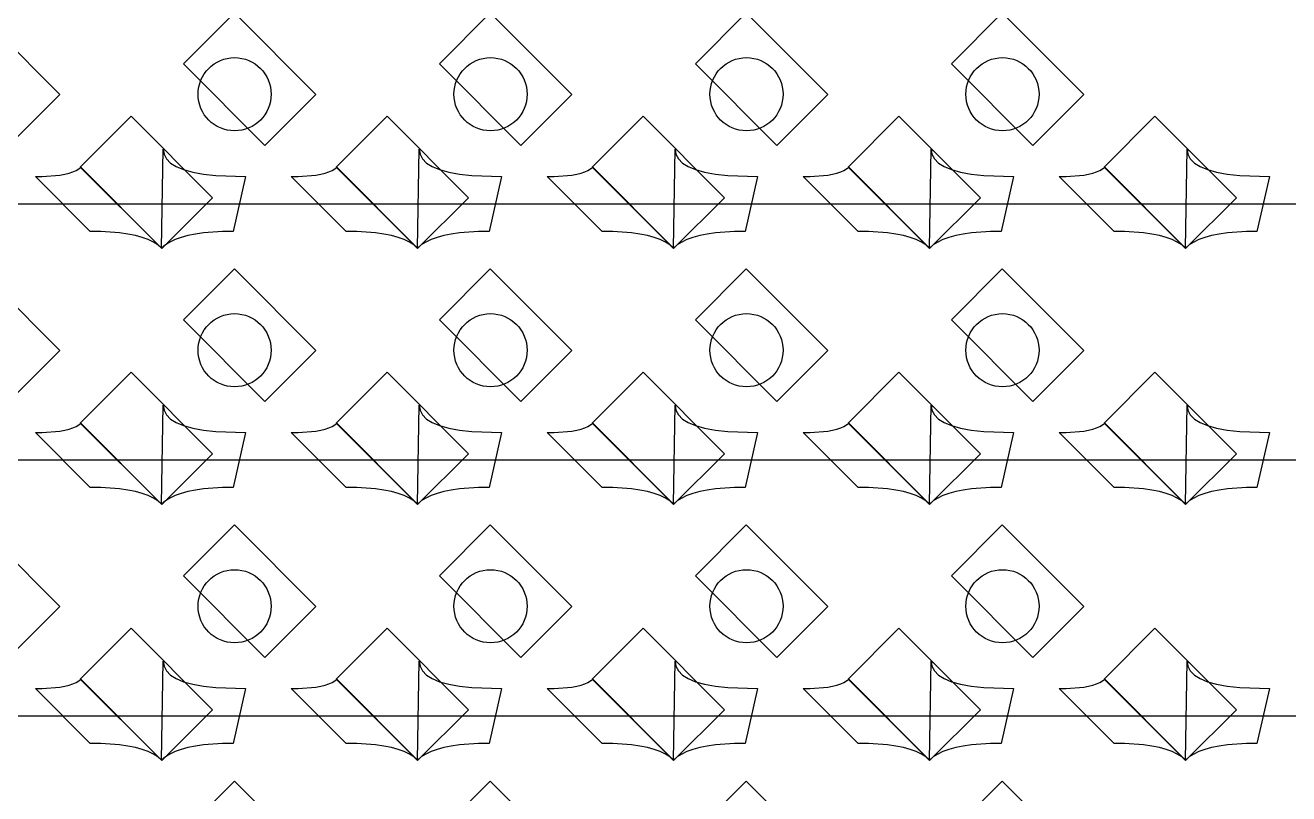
# Model space of a CAD drawing. Header units: inches. Extents: x 0.07 to 4.39, y 0.05 to 2.95.
# Drawn here: x 3.2928 to 3.6383, y 1.5287 to 1.7389 of the extents above; entities that cross this region are included whole.
import ezdxf

# ---------------------------------------------------------------- set-up
doc = ezdxf.new("R2010")
doc.units = ezdxf.units.IN
doc.header["$MEASUREMENT"] = 0
doc.layers.add('Top Layer', color=1, linetype='Continuous')

# ---------------------------------------------------------------- blocks, each defined once
blk = doc.blocks.new('0805_P_______________448')
at = {"layer": 'Top Layer'}
for p, q in [((-0.03937, 0.01575), (-0.01969, 0.01575)), ((-0.03937, -0.01575), (-0.03937, 0.01575)), ((-0.01969, 0.01575), (-0.01969, -0.01575)), ((0.01969, 0.01575), (0.03937, 0.01575)), ((0.01969, -0.01575), (0.01969, 0.01575)), ((0.03937, 0.01575), (0.03937, -0.01575)), ((-0.01969, -0.01575), (-0.03937, -0.01575)), ((0.03937, -0.01575), (0.01969, -0.01575))]:
    blk.add_line(p, q, dxfattribs=at)
blk = doc.blocks.new('0805_P_______________449')
at = {"layer": 'Top Layer'}
for p, q in [((-0.03937, 0.01575), (-0.01969, 0.01575)), ((-0.03937, -0.01575), (-0.03937, 0.01575)), ((-0.01969, 0.01575), (-0.01969, -0.01575)), ((0.01969, 0.01575), (0.03937, 0.01575)), ((0.01969, -0.01575), (0.01969, 0.01575)), ((0.03937, 0.01575), (0.03937, -0.01575)), ((-0.01969, -0.01575), (-0.03937, -0.01575)), ((0.03937, -0.01575), (0.01969, -0.01575))]:
    blk.add_line(p, q, dxfattribs=at)
blk = doc.blocks.new('0805_P_______________450')
at = {"layer": 'Top Layer'}
for p, q in [((-0.03937, 0.01575), (-0.01969, 0.01575)), ((-0.03937, -0.01575), (-0.03937, 0.01575)), ((-0.01969, 0.01575), (-0.01969, -0.01575)), ((0.01969, 0.01575), (0.03937, 0.01575)), ((0.01969, -0.01575), (0.01969, 0.01575)), ((0.03937, 0.01575), (0.03937, -0.01575)), ((-0.01969, -0.01575), (-0.03937, -0.01575)), ((0.03937, -0.01575), (0.01969, -0.01575))]:
    blk.add_line(p, q, dxfattribs=at)
blk = doc.blocks.new('0805_P_______________451')
at = {"layer": 'Top Layer'}
for p, q in [((-0.03937, 0.01575), (-0.01969, 0.01575)), ((-0.03937, -0.01575), (-0.03937, 0.01575)), ((-0.01969, 0.01575), (-0.01969, -0.01575)), ((0.01969, 0.01575), (0.03937, 0.01575)), ((0.01969, -0.01575), (0.01969, 0.01575)), ((0.03937, 0.01575), (0.03937, -0.01575)), ((-0.01969, -0.01575), (-0.03937, -0.01575)), ((0.03937, -0.01575), (0.01969, -0.01575))]:
    blk.add_line(p, q, dxfattribs=at)
blk = doc.blocks.new('0805_P_______________452')
at = {"layer": 'Top Layer'}
for p, q in [((-0.03937, 0.01575), (-0.01969, 0.01575)), ((-0.03937, -0.01575), (-0.03937, 0.01575)), ((-0.01969, 0.01575), (-0.01969, -0.01575)), ((0.01969, 0.01575), (0.03937, 0.01575)), ((0.01969, -0.01575), (0.01969, 0.01575)), ((0.03937, 0.01575), (0.03937, -0.01575)), ((-0.01969, -0.01575), (-0.03937, -0.01575)), ((0.03937, -0.01575), (0.01969, -0.01575))]:
    blk.add_line(p, q, dxfattribs=at)
blk = doc.blocks.new('0805_P_______________488')
at = {"layer": 'Top Layer'}
for p, q in [((-0.03937, 0.01575), (-0.01969, 0.01575)), ((-0.03937, -0.01575), (-0.03937, 0.01575)), ((-0.01969, 0.01575), (-0.01969, -0.01575)), ((0.01969, 0.01575), (0.03937, 0.01575)), ((0.01969, -0.01575), (0.01969, 0.01575)), ((0.03937, 0.01575), (0.03937, -0.01575)), ((-0.01969, -0.01575), (-0.03937, -0.01575)), ((0.03937, -0.01575), (0.01969, -0.01575))]:
    blk.add_line(p, q, dxfattribs=at)
blk = doc.blocks.new('0805_P_______________489')
at = {"layer": 'Top Layer'}
for p, q in [((-0.03937, 0.01575), (-0.01969, 0.01575)), ((-0.03937, -0.01575), (-0.03937, 0.01575)), ((-0.01969, 0.01575), (-0.01969, -0.01575)), ((0.01969, 0.01575), (0.03937, 0.01575)), ((0.01969, -0.01575), (0.01969, 0.01575)), ((0.03937, 0.01575), (0.03937, -0.01575)), ((-0.01969, -0.01575), (-0.03937, -0.01575)), ((0.03937, -0.01575), (0.01969, -0.01575))]:
    blk.add_line(p, q, dxfattribs=at)
blk = doc.blocks.new('0805_P_______________490')
at = {"layer": 'Top Layer'}
for p, q in [((-0.03937, 0.01575), (-0.01969, 0.01575)), ((-0.03937, -0.01575), (-0.03937, 0.01575)), ((-0.01969, 0.01575), (-0.01969, -0.01575)), ((0.01969, 0.01575), (0.03937, 0.01575)), ((0.01969, -0.01575), (0.01969, 0.01575)), ((0.03937, 0.01575), (0.03937, -0.01575)), ((-0.01969, -0.01575), (-0.03937, -0.01575)), ((0.03937, -0.01575), (0.01969, -0.01575))]:
    blk.add_line(p, q, dxfattribs=at)
blk = doc.blocks.new('0805_P_______________491')
at = {"layer": 'Top Layer'}
for p, q in [((-0.03937, 0.01575), (-0.01969, 0.01575)), ((-0.03937, -0.01575), (-0.03937, 0.01575)), ((-0.01969, 0.01575), (-0.01969, -0.01575)), ((0.01969, 0.01575), (0.03937, 0.01575)), ((0.01969, -0.01575), (0.01969, 0.01575)), ((0.03937, 0.01575), (0.03937, -0.01575)), ((-0.01969, -0.01575), (-0.03937, -0.01575)), ((0.03937, -0.01575), (0.01969, -0.01575))]:
    blk.add_line(p, q, dxfattribs=at)
blk = doc.blocks.new('0805_P_______________492')
at = {"layer": 'Top Layer'}
for p, q in [((-0.03937, 0.01575), (-0.01969, 0.01575)), ((-0.03937, -0.01575), (-0.03937, 0.01575)), ((-0.01969, 0.01575), (-0.01969, -0.01575)), ((0.01969, 0.01575), (0.03937, 0.01575)), ((0.01969, -0.01575), (0.01969, 0.01575)), ((0.03937, 0.01575), (0.03937, -0.01575)), ((-0.01969, -0.01575), (-0.03937, -0.01575)), ((0.03937, -0.01575), (0.01969, -0.01575))]:
    blk.add_line(p, q, dxfattribs=at)
blk = doc.blocks.new('0805_P_______________528')
at = {"layer": 'Top Layer'}
for p, q in [((-0.03937, 0.01575), (-0.01969, 0.01575)), ((-0.03937, -0.01575), (-0.03937, 0.01575)), ((-0.01969, 0.01575), (-0.01969, -0.01575)), ((0.01969, 0.01575), (0.03937, 0.01575)), ((0.01969, -0.01575), (0.01969, 0.01575)), ((0.03937, 0.01575), (0.03937, -0.01575)), ((-0.01969, -0.01575), (-0.03937, -0.01575)), ((0.03937, -0.01575), (0.01969, -0.01575))]:
    blk.add_line(p, q, dxfattribs=at)
blk = doc.blocks.new('0805_P_______________529')
at = {"layer": 'Top Layer'}
for p, q in [((-0.03937, 0.01575), (-0.01969, 0.01575)), ((-0.03937, -0.01575), (-0.03937, 0.01575)), ((-0.01969, 0.01575), (-0.01969, -0.01575)), ((0.01969, 0.01575), (0.03937, 0.01575)), ((0.01969, -0.01575), (0.01969, 0.01575)), ((0.03937, 0.01575), (0.03937, -0.01575)), ((-0.01969, -0.01575), (-0.03937, -0.01575)), ((0.03937, -0.01575), (0.01969, -0.01575))]:
    blk.add_line(p, q, dxfattribs=at)
blk = doc.blocks.new('0805_P_______________530')
at = {"layer": 'Top Layer'}
for p, q in [((-0.03937, 0.01575), (-0.01969, 0.01575)), ((-0.03937, -0.01575), (-0.03937, 0.01575)), ((-0.01969, 0.01575), (-0.01969, -0.01575)), ((0.01969, 0.01575), (0.03937, 0.01575)), ((0.01969, -0.01575), (0.01969, 0.01575)), ((0.03937, 0.01575), (0.03937, -0.01575)), ((-0.01969, -0.01575), (-0.03937, -0.01575)), ((0.03937, -0.01575), (0.01969, -0.01575))]:
    blk.add_line(p, q, dxfattribs=at)
blk = doc.blocks.new('0805_P_______________531')
at = {"layer": 'Top Layer'}
for p, q in [((-0.03937, 0.01575), (-0.01969, 0.01575)), ((-0.03937, -0.01575), (-0.03937, 0.01575)), ((-0.01969, 0.01575), (-0.01969, -0.01575)), ((0.01969, 0.01575), (0.03937, 0.01575)), ((0.01969, -0.01575), (0.01969, 0.01575)), ((0.03937, 0.01575), (0.03937, -0.01575)), ((-0.01969, -0.01575), (-0.03937, -0.01575)), ((0.03937, -0.01575), (0.01969, -0.01575))]:
    blk.add_line(p, q, dxfattribs=at)
blk = doc.blocks.new('0805_P_______________532')
at = {"layer": 'Top Layer'}
for p, q in [((-0.03937, 0.01575), (-0.01969, 0.01575)), ((-0.03937, -0.01575), (-0.03937, 0.01575)), ((-0.01969, 0.01575), (-0.01969, -0.01575)), ((0.01969, 0.01575), (0.03937, 0.01575)), ((0.01969, -0.01575), (0.01969, 0.01575)), ((0.03937, 0.01575), (0.03937, -0.01575)), ((-0.01969, -0.01575), (-0.03937, -0.01575)), ((0.03937, -0.01575), (0.01969, -0.01575))]:
    blk.add_line(p, q, dxfattribs=at)
blk = doc.blocks.new('0805_P_______________568')
at = {"layer": 'Top Layer'}
for p, q in [((-0.03937, 0.01575), (-0.01969, 0.01575)), ((-0.03937, -0.01575), (-0.03937, 0.01575)), ((-0.01969, 0.01575), (-0.01969, -0.01575)), ((0.01969, 0.01575), (0.03937, 0.01575)), ((0.01969, -0.01575), (0.01969, 0.01575)), ((0.03937, 0.01575), (0.03937, -0.01575)), ((-0.01969, -0.01575), (-0.03937, -0.01575)), ((0.03937, -0.01575), (0.01969, -0.01575))]:
    blk.add_line(p, q, dxfattribs=at)
blk = doc.blocks.new('0805_P_______________569')
at = {"layer": 'Top Layer'}
for p, q in [((-0.03937, 0.01575), (-0.01969, 0.01575)), ((-0.03937, -0.01575), (-0.03937, 0.01575)), ((-0.01969, 0.01575), (-0.01969, -0.01575)), ((0.01969, 0.01575), (0.03937, 0.01575)), ((0.01969, -0.01575), (0.01969, 0.01575)), ((0.03937, 0.01575), (0.03937, -0.01575)), ((-0.01969, -0.01575), (-0.03937, -0.01575)), ((0.03937, -0.01575), (0.01969, -0.01575))]:
    blk.add_line(p, q, dxfattribs=at)
blk = doc.blocks.new('0805_P_______________570')
at = {"layer": 'Top Layer'}
for p, q in [((-0.03937, 0.01575), (-0.01969, 0.01575)), ((-0.03937, -0.01575), (-0.03937, 0.01575)), ((-0.01969, 0.01575), (-0.01969, -0.01575)), ((0.01969, 0.01575), (0.03937, 0.01575)), ((0.01969, -0.01575), (0.01969, 0.01575)), ((0.03937, 0.01575), (0.03937, -0.01575)), ((-0.01969, -0.01575), (-0.03937, -0.01575)), ((0.03937, -0.01575), (0.01969, -0.01575))]:
    blk.add_line(p, q, dxfattribs=at)
blk = doc.blocks.new('0805_P_______________571')
at = {"layer": 'Top Layer'}
for p, q in [((-0.03937, 0.01575), (-0.01969, 0.01575)), ((-0.03937, -0.01575), (-0.03937, 0.01575)), ((-0.01969, 0.01575), (-0.01969, -0.01575)), ((0.01969, 0.01575), (0.03937, 0.01575)), ((0.01969, -0.01575), (0.01969, 0.01575)), ((0.03937, 0.01575), (0.03937, -0.01575)), ((-0.01969, -0.01575), (-0.03937, -0.01575)), ((0.03937, -0.01575), (0.01969, -0.01575))]:
    blk.add_line(p, q, dxfattribs=at)
blk = doc.blocks.new('0805_P_______________572')
at = {"layer": 'Top Layer'}
for p, q in [((-0.03937, 0.01575), (-0.01969, 0.01575)), ((-0.03937, -0.01575), (-0.03937, 0.01575)), ((-0.01969, 0.01575), (-0.01969, -0.01575)), ((0.01969, 0.01575), (0.03937, 0.01575)), ((0.01969, -0.01575), (0.01969, 0.01575)), ((0.03937, 0.01575), (0.03937, -0.01575)), ((-0.01969, -0.01575), (-0.03937, -0.01575)), ((0.03937, -0.01575), (0.01969, -0.01575))]:
    blk.add_line(p, q, dxfattribs=at)

msp = doc.modelspace()

# ---------------------------------------------------------------- linework, layer by layer
at = {"layer": 'Top Layer'}
for p, q in [((3.33005, 1.67795), (3.33051, 1.705)), ((3.33051, 1.705), (3.33071, 1.70358)), ((3.33071, 1.70358), (3.33137, 1.7023)), ((3.40005, 1.67795), (3.40051, 1.705)), ((3.40051, 1.705), (3.40071, 1.70358)), ((3.40071, 1.70358), (3.40137, 1.7023)), ((3.47005, 1.67795), (3.47051, 1.705)), ((3.47051, 1.705), (3.47071, 1.70358)), ((3.47071, 1.70358), (3.47137, 1.7023)), ((3.54005, 1.67795), (3.54051, 1.705)), ((3.54051, 1.705), (3.54071, 1.70358)), ((3.54071, 1.70358), (3.54137, 1.7023)), ((3.61005, 1.67795), (3.61051, 1.705)), ((3.61051, 1.705), (3.61071, 1.70358)), ((3.61071, 1.70358), (3.61137, 1.7023)), ((3.30737, 1.69957), (3.30795, 1.70006)), ((3.30795, 1.70006), (3.33005, 1.67795)), ((3.33137, 1.7023), (3.33248, 1.70118)), ((3.33248, 1.70118), (3.33405, 1.7002)), ((3.33405, 1.7002), (3.33607, 1.69938)), ((3.37737, 1.69957), (3.37795, 1.70006)), ((3.37795, 1.70006), (3.40005, 1.67795)), ((3.40137, 1.7023), (3.40248, 1.70118)), ((3.40248, 1.70118), (3.40405, 1.7002)), ((3.40405, 1.7002), (3.40607, 1.69938)), ((3.44737, 1.69957), (3.44795, 1.70006)), ((3.44795, 1.70006), (3.47005, 1.67795)), ((3.47137, 1.7023), (3.47248, 1.70118)), ((3.47248, 1.70118), (3.47405, 1.7002)), ((3.47405, 1.7002), (3.47607, 1.69938)), ((3.51737, 1.69957), (3.51795, 1.70006)), ((3.51795, 1.70006), (3.54005, 1.67795)), ((3.54137, 1.7023), (3.54248, 1.70118)), ((3.54248, 1.70118), (3.54405, 1.7002)), ((3.54405, 1.7002), (3.54607, 1.69938)), ((3.58737, 1.69957), (3.58795, 1.70006)), ((3.58795, 1.70006), (3.61005, 1.67795)), ((3.61137, 1.7023), (3.61248, 1.70118)), ((3.61248, 1.70118), (3.61405, 1.7002)), ((3.61405, 1.7002), (3.61607, 1.69938)), ((3.29551, 1.6975), (3.29741, 1.69753)), ((3.31051, 1.6825), (3.29551, 1.6975)), ((3.29741, 1.69753), (3.30225, 1.69791)), ((3.30225, 1.69791), (3.30356, 1.69814)), ((3.30356, 1.69814), (3.30474, 1.69842)), ((3.30474, 1.69842), (3.30576, 1.69875)), ((3.30576, 1.69875), (3.30664, 1.69914)), ((3.30664, 1.69914), (3.30737, 1.69957)), ((3.33607, 1.69938), (3.33855, 1.6987)), ((3.33855, 1.6987), (3.34148, 1.69817)), ((3.34148, 1.69817), (3.34487, 1.6978)), ((3.34487, 1.6978), (3.35301, 1.6975)), ((3.35301, 1.6975), (3.3496, 1.6825)), ((3.36551, 1.6975), (3.36741, 1.69753)), ((3.38051, 1.6825), (3.36551, 1.6975)), ((3.36741, 1.69753), (3.37225, 1.69791)), ((3.37225, 1.69791), (3.37356, 1.69814)), ((3.37356, 1.69814), (3.37474, 1.69842)), ((3.37474, 1.69842), (3.37576, 1.69875)), ((3.37576, 1.69875), (3.37664, 1.69914)), ((3.37664, 1.69914), (3.37737, 1.69957)), ((3.40607, 1.69938), (3.40855, 1.6987)), ((3.40855, 1.6987), (3.41148, 1.69817)), ((3.41148, 1.69817), (3.41487, 1.6978)), ((3.41487, 1.6978), (3.42301, 1.6975)), ((3.42301, 1.6975), (3.4196, 1.6825)), ((3.43551, 1.6975), (3.43741, 1.69753)), ((3.45051, 1.6825), (3.43551, 1.6975)), ((3.43741, 1.69753), (3.44225, 1.69791)), ((3.44225, 1.69791), (3.44356, 1.69814)), ((3.44356, 1.69814), (3.44474, 1.69842)), ((3.44474, 1.69842), (3.44576, 1.69875)), ((3.44576, 1.69875), (3.44664, 1.69914)), ((3.44664, 1.69914), (3.44737, 1.69957)), ((3.47607, 1.69938), (3.47855, 1.6987)), ((3.47855, 1.6987), (3.48148, 1.69817)), ((3.48148, 1.69817), (3.48487, 1.6978)), ((3.48487, 1.6978), (3.49301, 1.6975)), ((3.49301, 1.6975), (3.4896, 1.6825)), ((3.50551, 1.6975), (3.50741, 1.69753)), ((3.52051, 1.6825), (3.50551, 1.6975)), ((3.50741, 1.69753), (3.51225, 1.69791)), ((3.51225, 1.69791), (3.51356, 1.69814)), ((3.51356, 1.69814), (3.51474, 1.69842)), ((3.51474, 1.69842), (3.51576, 1.69875)), ((3.51576, 1.69875), (3.51664, 1.69914)), ((3.51664, 1.69914), (3.51737, 1.69957)), ((3.54607, 1.69938), (3.54855, 1.6987)), ((3.54855, 1.6987), (3.55148, 1.69817)), ((3.55148, 1.69817), (3.55487, 1.6978)), ((3.55487, 1.6978), (3.56301, 1.6975)), ((3.56301, 1.6975), (3.5596, 1.6825)), ((3.57551, 1.6975), (3.57741, 1.69753)), ((3.59051, 1.6825), (3.57551, 1.6975)), ((3.57741, 1.69753), (3.58225, 1.69791)), ((3.58225, 1.69791), (3.58356, 1.69814)), ((3.58356, 1.69814), (3.58474, 1.69842)), ((3.58474, 1.69842), (3.58576, 1.69875)), ((3.58576, 1.69875), (3.58664, 1.69914)), ((3.58664, 1.69914), (3.58737, 1.69957)), ((3.61607, 1.69938), (3.61855, 1.6987)), ((3.61855, 1.6987), (3.62148, 1.69817)), ((3.62148, 1.69817), (3.62487, 1.6978)), ((3.62487, 1.6978), (3.63301, 1.6975)), ((3.63301, 1.6975), (3.6296, 1.6825)), ((3.04588, 1.69), (3.46588, 1.69)), ((3.46588, 1.69), (3.83, 1.69)), ((3.3134, 1.68245), (3.31051, 1.6825)), ((3.31857, 1.68209), (3.3134, 1.68245)), ((3.32084, 1.68177), (3.31857, 1.68209)), ((3.3229, 1.68136), (3.32084, 1.68177)), ((3.32475, 1.68086), (3.3229, 1.68136)), ((3.32639, 1.68027), (3.32475, 1.68086)), ((3.32782, 1.67959), (3.32639, 1.68027)), ((3.32904, 1.67882), (3.32782, 1.67959)), ((3.33229, 1.67959), (3.33107, 1.67882)), ((3.33372, 1.68027), (3.33229, 1.67959)), ((3.33536, 1.68086), (3.33372, 1.68027)), ((3.33721, 1.68136), (3.33536, 1.68086)), ((3.33927, 1.68177), (3.33721, 1.68136)), ((3.34154, 1.68209), (3.33927, 1.68177)), ((3.34671, 1.68245), (3.34154, 1.68209)), ((3.3496, 1.6825), (3.34671, 1.68245)), ((3.3834, 1.68245), (3.38051, 1.6825)), ((3.38857, 1.68209), (3.3834, 1.68245)), ((3.39084, 1.68177), (3.38857, 1.68209)), ((3.3929, 1.68136), (3.39084, 1.68177)), ((3.39475, 1.68086), (3.3929, 1.68136)), ((3.39639, 1.68027), (3.39475, 1.68086)), ((3.39782, 1.67959), (3.39639, 1.68027)), ((3.39904, 1.67882), (3.39782, 1.67959)), ((3.40229, 1.67959), (3.40107, 1.67882)), ((3.40372, 1.68027), (3.40229, 1.67959)), ((3.40536, 1.68086), (3.40372, 1.68027)), ((3.40721, 1.68136), (3.40536, 1.68086)), ((3.40927, 1.68177), (3.40721, 1.68136)), ((3.41154, 1.68209), (3.40927, 1.68177)), ((3.41671, 1.68245), (3.41154, 1.68209)), ((3.4196, 1.6825), (3.41671, 1.68245)), ((3.4534, 1.68245), (3.45051, 1.6825)), ((3.45857, 1.68209), (3.4534, 1.68245)), ((3.46084, 1.68177), (3.45857, 1.68209)), ((3.4629, 1.68136), (3.46084, 1.68177)), ((3.46475, 1.68086), (3.4629, 1.68136)), ((3.46639, 1.68027), (3.46475, 1.68086)), ((3.46782, 1.67959), (3.46639, 1.68027)), ((3.46904, 1.67882), (3.46782, 1.67959)), ((3.47229, 1.67959), (3.47107, 1.67882)), ((3.47372, 1.68027), (3.47229, 1.67959)), ((3.47536, 1.68086), (3.47372, 1.68027)), ((3.47721, 1.68136), (3.47536, 1.68086)), ((3.47927, 1.68177), (3.47721, 1.68136)), ((3.48154, 1.68209), (3.47927, 1.68177)), ((3.48671, 1.68245), (3.48154, 1.68209)), ((3.4896, 1.6825), (3.48671, 1.68245)), ((3.5234, 1.68245), (3.52051, 1.6825)), ((3.52857, 1.68209), (3.5234, 1.68245)), ((3.53084, 1.68177), (3.52857, 1.68209)), ((3.5329, 1.68136), (3.53084, 1.68177)), ((3.53475, 1.68086), (3.5329, 1.68136)), ((3.53639, 1.68027), (3.53475, 1.68086)), ((3.53782, 1.67959), (3.53639, 1.68027)), ((3.53904, 1.67882), (3.53782, 1.67959)), ((3.54229, 1.67959), (3.54107, 1.67882)), ((3.54372, 1.68027), (3.54229, 1.67959)), ((3.54536, 1.68086), (3.54372, 1.68027)), ((3.54721, 1.68136), (3.54536, 1.68086)), ((3.54927, 1.68177), (3.54721, 1.68136)), ((3.55154, 1.68209), (3.54927, 1.68177)), ((3.55671, 1.68245), (3.55154, 1.68209)), ((3.5596, 1.6825), (3.55671, 1.68245)), ((3.5934, 1.68245), (3.59051, 1.6825)), ((3.59857, 1.68209), (3.5934, 1.68245)), ((3.60084, 1.68177), (3.59857, 1.68209)), ((3.6029, 1.68136), (3.60084, 1.68177)), ((3.60475, 1.68086), (3.6029, 1.68136)), ((3.60639, 1.68027), (3.60475, 1.68086)), ((3.60782, 1.67959), (3.60639, 1.68027)), ((3.60904, 1.67882), (3.60782, 1.67959)), ((3.61229, 1.67959), (3.61107, 1.67882)), ((3.61372, 1.68027), (3.61229, 1.67959)), ((3.61536, 1.68086), (3.61372, 1.68027)), ((3.61721, 1.68136), (3.61536, 1.68086)), ((3.61927, 1.68177), (3.61721, 1.68136)), ((3.62154, 1.68209), (3.61927, 1.68177)), ((3.62671, 1.68245), (3.62154, 1.68209)), ((3.6296, 1.6825), (3.62671, 1.68245)), ((3.33005, 1.67795), (3.32904, 1.67882)), ((3.33107, 1.67882), (3.33005, 1.67795)), ((3.40005, 1.67795), (3.39904, 1.67882)), ((3.40107, 1.67882), (3.40005, 1.67795)), ((3.47005, 1.67795), (3.46904, 1.67882)), ((3.47107, 1.67882), (3.47005, 1.67795)), ((3.54005, 1.67795), (3.53904, 1.67882)), ((3.54107, 1.67882), (3.54005, 1.67795)), ((3.61005, 1.67795), (3.60904, 1.67882)), ((3.61107, 1.67882), (3.61005, 1.67795)), ((3.33005, 1.60795), (3.33051, 1.635)), ((3.33051, 1.635), (3.33071, 1.63357)), ((3.40005, 1.60795), (3.40051, 1.635)), ((3.40051, 1.635), (3.40071, 1.63357)), ((3.47005, 1.60795), (3.47051, 1.635)), ((3.47051, 1.635), (3.47071, 1.63357)), ((3.54005, 1.60795), (3.54051, 1.635)), ((3.54051, 1.635), (3.54071, 1.63357)), ((3.61005, 1.60795), (3.61051, 1.635)), ((3.61051, 1.635), (3.61071, 1.63357)), ((3.33071, 1.63357), (3.33137, 1.6323)), ((3.33137, 1.6323), (3.33248, 1.63118)), ((3.33248, 1.63118), (3.33405, 1.6302)), ((3.40071, 1.63357), (3.40137, 1.6323)), ((3.40137, 1.6323), (3.40248, 1.63118)), ((3.40248, 1.63118), (3.40405, 1.6302)), ((3.47071, 1.63357), (3.47137, 1.6323)), ((3.47137, 1.6323), (3.47248, 1.63118)), ((3.47248, 1.63118), (3.47405, 1.6302)), ((3.54071, 1.63357), (3.54137, 1.6323)), ((3.54137, 1.6323), (3.54248, 1.63118)), ((3.54248, 1.63118), (3.54405, 1.6302)), ((3.61071, 1.63357), (3.61137, 1.6323)), ((3.61137, 1.6323), (3.61248, 1.63118)), ((3.61248, 1.63118), (3.61405, 1.6302)), ((3.29551, 1.6275), (3.29741, 1.62753)), ((3.31051, 1.6125), (3.29551, 1.6275)), ((3.29741, 1.62753), (3.30225, 1.62791)), ((3.30225, 1.62791), (3.30356, 1.62814)), ((3.30356, 1.62814), (3.30474, 1.62842)), ((3.30474, 1.62842), (3.30576, 1.62875)), ((3.30576, 1.62875), (3.30664, 1.62914)), ((3.30664, 1.62914), (3.30737, 1.62957)), ((3.30737, 1.62957), (3.30795, 1.63006)), ((3.30795, 1.63006), (3.33005, 1.60795)), ((3.33405, 1.6302), (3.33607, 1.62938)), ((3.33607, 1.62938), (3.33855, 1.6287)), ((3.33855, 1.6287), (3.34148, 1.62817)), ((3.34148, 1.62817), (3.34487, 1.6278)), ((3.34487, 1.6278), (3.35301, 1.6275)), ((3.35301, 1.6275), (3.3496, 1.6125)), ((3.36551, 1.6275), (3.36741, 1.62753)), ((3.38051, 1.6125), (3.36551, 1.6275)), ((3.36741, 1.62753), (3.37225, 1.62791)), ((3.37225, 1.62791), (3.37356, 1.62814)), ((3.37356, 1.62814), (3.37474, 1.62842)), ((3.37474, 1.62842), (3.37576, 1.62875)), ((3.37576, 1.62875), (3.37664, 1.62914)), ((3.37664, 1.62914), (3.37737, 1.62957)), ((3.37737, 1.62957), (3.37795, 1.63006)), ((3.37795, 1.63006), (3.40005, 1.60795)), ((3.40405, 1.6302), (3.40607, 1.62938)), ((3.40607, 1.62938), (3.40855, 1.6287)), ((3.40855, 1.6287), (3.41148, 1.62817)), ((3.41148, 1.62817), (3.41487, 1.6278)), ((3.41487, 1.6278), (3.42301, 1.6275)), ((3.42301, 1.6275), (3.4196, 1.6125)), ((3.43551, 1.6275), (3.43741, 1.62753)), ((3.45051, 1.6125), (3.43551, 1.6275)), ((3.43741, 1.62753), (3.44225, 1.62791)), ((3.44225, 1.62791), (3.44356, 1.62814)), ((3.44356, 1.62814), (3.44474, 1.62842)), ((3.44474, 1.62842), (3.44576, 1.62875)), ((3.44576, 1.62875), (3.44664, 1.62914)), ((3.44664, 1.62914), (3.44737, 1.62957)), ((3.44737, 1.62957), (3.44795, 1.63006)), ((3.44795, 1.63006), (3.47005, 1.60795)), ((3.47405, 1.6302), (3.47607, 1.62938)), ((3.47607, 1.62938), (3.47855, 1.6287)), ((3.47855, 1.6287), (3.48148, 1.62817)), ((3.48148, 1.62817), (3.48487, 1.6278)), ((3.48487, 1.6278), (3.49301, 1.6275)), ((3.49301, 1.6275), (3.4896, 1.6125)), ((3.50551, 1.6275), (3.50741, 1.62753)), ((3.52051, 1.6125), (3.50551, 1.6275)), ((3.50741, 1.62753), (3.51225, 1.62791)), ((3.51225, 1.62791), (3.51356, 1.62814)), ((3.51356, 1.62814), (3.51474, 1.62842)), ((3.51474, 1.62842), (3.51576, 1.62875)), ((3.51576, 1.62875), (3.51664, 1.62914)), ((3.51664, 1.62914), (3.51737, 1.62957)), ((3.51737, 1.62957), (3.51795, 1.63006)), ((3.51795, 1.63006), (3.54005, 1.60795)), ((3.54405, 1.6302), (3.54607, 1.62938)), ((3.54607, 1.62938), (3.54855, 1.6287)), ((3.54855, 1.6287), (3.55148, 1.62817)), ((3.55148, 1.62817), (3.55487, 1.6278)), ((3.55487, 1.6278), (3.56301, 1.6275)), ((3.56301, 1.6275), (3.5596, 1.6125)), ((3.57551, 1.6275), (3.57741, 1.62753)), ((3.59051, 1.6125), (3.57551, 1.6275)), ((3.57741, 1.62753), (3.58225, 1.62791)), ((3.58225, 1.62791), (3.58356, 1.62814)), ((3.58356, 1.62814), (3.58474, 1.62842)), ((3.58474, 1.62842), (3.58576, 1.62875)), ((3.58576, 1.62875), (3.58664, 1.62914)), ((3.58664, 1.62914), (3.58737, 1.62957)), ((3.58737, 1.62957), (3.58795, 1.63006)), ((3.58795, 1.63006), (3.61005, 1.60795)), ((3.61405, 1.6302), (3.61607, 1.62938)), ((3.61607, 1.62938), (3.61855, 1.6287)), ((3.61855, 1.6287), (3.62148, 1.62817)), ((3.62148, 1.62817), (3.62487, 1.6278)), ((3.62487, 1.6278), (3.63301, 1.6275)), ((3.63301, 1.6275), (3.6296, 1.6125)), ((3.25588, 1.62), (3.46588, 1.62)), ((3.46588, 1.62), (3.83, 1.62)), ((3.3134, 1.61245), (3.31051, 1.6125)), ((3.31857, 1.61209), (3.3134, 1.61245)), ((3.32084, 1.61177), (3.31857, 1.61209)), ((3.3229, 1.61136), (3.32084, 1.61177)), ((3.32475, 1.61086), (3.3229, 1.61136)), ((3.32639, 1.61027), (3.32475, 1.61086)), ((3.32782, 1.60959), (3.32639, 1.61027)), ((3.33372, 1.61027), (3.33229, 1.60959)), ((3.33536, 1.61086), (3.33372, 1.61027)), ((3.33721, 1.61136), (3.33536, 1.61086)), ((3.33927, 1.61177), (3.33721, 1.61136)), ((3.34154, 1.61209), (3.33927, 1.61177)), ((3.34671, 1.61245), (3.34154, 1.61209)), ((3.3496, 1.6125), (3.34671, 1.61245)), ((3.3834, 1.61245), (3.38051, 1.6125)), ((3.38857, 1.61209), (3.3834, 1.61245)), ((3.39084, 1.61177), (3.38857, 1.61209)), ((3.3929, 1.61136), (3.39084, 1.61177)), ((3.39475, 1.61086), (3.3929, 1.61136)), ((3.39639, 1.61027), (3.39475, 1.61086)), ((3.39782, 1.60959), (3.39639, 1.61027)), ((3.40372, 1.61027), (3.40229, 1.60959)), ((3.40536, 1.61086), (3.40372, 1.61027)), ((3.40721, 1.61136), (3.40536, 1.61086)), ((3.40927, 1.61177), (3.40721, 1.61136)), ((3.41154, 1.61209), (3.40927, 1.61177)), ((3.41671, 1.61245), (3.41154, 1.61209)), ((3.4196, 1.6125), (3.41671, 1.61245)), ((3.4534, 1.61245), (3.45051, 1.6125)), ((3.45857, 1.61209), (3.4534, 1.61245)), ((3.46084, 1.61177), (3.45857, 1.61209)), ((3.4629, 1.61136), (3.46084, 1.61177)), ((3.46475, 1.61086), (3.4629, 1.61136)), ((3.46639, 1.61027), (3.46475, 1.61086)), ((3.46782, 1.60959), (3.46639, 1.61027)), ((3.47372, 1.61027), (3.47229, 1.60959)), ((3.47536, 1.61086), (3.47372, 1.61027)), ((3.47721, 1.61136), (3.47536, 1.61086)), ((3.47927, 1.61177), (3.47721, 1.61136)), ((3.48154, 1.61209), (3.47927, 1.61177)), ((3.48671, 1.61245), (3.48154, 1.61209)), ((3.4896, 1.6125), (3.48671, 1.61245)), ((3.5234, 1.61245), (3.52051, 1.6125)), ((3.52857, 1.61209), (3.5234, 1.61245)), ((3.53084, 1.61177), (3.52857, 1.61209)), ((3.5329, 1.61136), (3.53084, 1.61177)), ((3.53475, 1.61086), (3.5329, 1.61136)), ((3.53639, 1.61027), (3.53475, 1.61086)), ((3.53782, 1.60959), (3.53639, 1.61027)), ((3.54372, 1.61027), (3.54229, 1.60959)), ((3.54536, 1.61086), (3.54372, 1.61027)), ((3.54721, 1.61136), (3.54536, 1.61086)), ((3.54927, 1.61177), (3.54721, 1.61136)), ((3.55154, 1.61209), (3.54927, 1.61177)), ((3.55671, 1.61245), (3.55154, 1.61209)), ((3.5596, 1.6125), (3.55671, 1.61245)), ((3.5934, 1.61245), (3.59051, 1.6125)), ((3.59857, 1.61209), (3.5934, 1.61245)), ((3.60084, 1.61177), (3.59857, 1.61209)), ((3.6029, 1.61136), (3.60084, 1.61177)), ((3.60475, 1.61086), (3.6029, 1.61136)), ((3.60639, 1.61027), (3.60475, 1.61086)), ((3.60782, 1.60959), (3.60639, 1.61027)), ((3.61372, 1.61027), (3.61229, 1.60959)), ((3.61536, 1.61086), (3.61372, 1.61027)), ((3.61721, 1.61136), (3.61536, 1.61086)), ((3.61927, 1.61177), (3.61721, 1.61136)), ((3.62154, 1.61209), (3.61927, 1.61177)), ((3.62671, 1.61245), (3.62154, 1.61209)), ((3.6296, 1.6125), (3.62671, 1.61245)), ((3.32904, 1.60882), (3.32782, 1.60959)), ((3.33005, 1.60795), (3.32904, 1.60882)), ((3.33107, 1.60882), (3.33005, 1.60795)), ((3.33229, 1.60959), (3.33107, 1.60882)), ((3.39904, 1.60882), (3.39782, 1.60959)), ((3.40005, 1.60795), (3.39904, 1.60882)), ((3.40107, 1.60882), (3.40005, 1.60795)), ((3.40229, 1.60959), (3.40107, 1.60882)), ((3.46904, 1.60882), (3.46782, 1.60959)), ((3.47005, 1.60795), (3.46904, 1.60882)), ((3.47107, 1.60882), (3.47005, 1.60795)), ((3.47229, 1.60959), (3.47107, 1.60882)), ((3.53904, 1.60882), (3.53782, 1.60959)), ((3.54005, 1.60795), (3.53904, 1.60882)), ((3.54107, 1.60882), (3.54005, 1.60795)), ((3.54229, 1.60959), (3.54107, 1.60882)), ((3.60904, 1.60882), (3.60782, 1.60959)), ((3.61005, 1.60795), (3.60904, 1.60882)), ((3.61107, 1.60882), (3.61005, 1.60795)), ((3.61229, 1.60959), (3.61107, 1.60882)), ((3.33005, 1.53795), (3.33051, 1.565)), ((3.33051, 1.565), (3.33071, 1.56357)), ((3.33071, 1.56357), (3.33137, 1.5623)), ((3.33137, 1.5623), (3.33248, 1.56117)), ((3.40005, 1.53795), (3.40051, 1.565)), ((3.40051, 1.565), (3.40071, 1.56357)), ((3.40071, 1.56357), (3.40137, 1.5623)), ((3.40137, 1.5623), (3.40248, 1.56117)), ((3.47005, 1.53795), (3.47051, 1.565)), ((3.47051, 1.565), (3.47071, 1.56357)), ((3.47071, 1.56357), (3.47137, 1.5623)), ((3.47137, 1.5623), (3.47248, 1.56117)), ((3.54005, 1.53795), (3.54051, 1.565)), ((3.54051, 1.565), (3.54071, 1.56357)), ((3.54071, 1.56357), (3.54137, 1.5623)), ((3.54137, 1.5623), (3.54248, 1.56117)), ((3.61005, 1.53795), (3.61051, 1.565)), ((3.61051, 1.565), (3.61071, 1.56357)), ((3.61071, 1.56357), (3.61137, 1.5623)), ((3.61137, 1.5623), (3.61248, 1.56117)), ((3.30356, 1.55814), (3.30474, 1.55842)), ((3.30474, 1.55842), (3.30576, 1.55875)), ((3.30576, 1.55875), (3.30664, 1.55914)), ((3.30664, 1.55914), (3.30737, 1.55957)), ((3.30737, 1.55957), (3.30795, 1.56005)), ((3.30795, 1.56005), (3.33005, 1.53795)), ((3.33248, 1.56117), (3.33405, 1.5602)), ((3.33405, 1.5602), (3.33607, 1.55937)), ((3.33607, 1.55937), (3.33855, 1.5587)), ((3.33855, 1.5587), (3.34148, 1.55818)), ((3.37356, 1.55814), (3.37474, 1.55842)), ((3.37474, 1.55842), (3.37576, 1.55875)), ((3.37576, 1.55875), (3.37664, 1.55914)), ((3.37664, 1.55914), (3.37737, 1.55957)), ((3.37737, 1.55957), (3.37795, 1.56005)), ((3.37795, 1.56005), (3.40005, 1.53795)), ((3.40248, 1.56117), (3.40405, 1.5602)), ((3.40405, 1.5602), (3.40607, 1.55937)), ((3.40607, 1.55937), (3.40855, 1.5587)), ((3.40855, 1.5587), (3.41148, 1.55818)), ((3.44356, 1.55814), (3.44474, 1.55842)), ((3.44474, 1.55842), (3.44576, 1.55875)), ((3.44576, 1.55875), (3.44664, 1.55914)), ((3.44664, 1.55914), (3.44737, 1.55957)), ((3.44737, 1.55957), (3.44795, 1.56005)), ((3.44795, 1.56005), (3.47005, 1.53795)), ((3.47248, 1.56117), (3.47405, 1.5602)), ((3.47405, 1.5602), (3.47607, 1.55937)), ((3.47607, 1.55937), (3.47855, 1.5587)), ((3.47855, 1.5587), (3.48148, 1.55818)), ((3.51356, 1.55814), (3.51474, 1.55842)), ((3.51474, 1.55842), (3.51576, 1.55875)), ((3.51576, 1.55875), (3.51664, 1.55914)), ((3.51664, 1.55914), (3.51737, 1.55957)), ((3.51737, 1.55957), (3.51795, 1.56005)), ((3.51795, 1.56005), (3.54005, 1.53795)), ((3.54248, 1.56117), (3.54405, 1.5602)), ((3.54405, 1.5602), (3.54607, 1.55937)), ((3.54607, 1.55937), (3.54855, 1.5587)), ((3.54855, 1.5587), (3.55148, 1.55818)), ((3.58356, 1.55814), (3.58474, 1.55842)), ((3.58474, 1.55842), (3.58576, 1.55875)), ((3.58576, 1.55875), (3.58664, 1.55914)), ((3.58664, 1.55914), (3.58737, 1.55957)), ((3.58737, 1.55957), (3.58795, 1.56005)), ((3.58795, 1.56005), (3.61005, 1.53795)), ((3.61248, 1.56117), (3.61405, 1.5602)), ((3.61405, 1.5602), (3.61607, 1.55937)), ((3.61607, 1.55937), (3.61855, 1.5587)), ((3.61855, 1.5587), (3.62148, 1.55818)), ((3.29551, 1.5575), (3.29741, 1.55753)), ((3.31051, 1.5425), (3.29551, 1.5575)), ((3.29741, 1.55753), (3.30225, 1.55791)), ((3.30225, 1.55791), (3.30356, 1.55814)), ((3.34148, 1.55818), (3.34487, 1.5578)), ((3.34487, 1.5578), (3.35301, 1.5575)), ((3.35301, 1.5575), (3.3496, 1.5425)), ((3.36551, 1.5575), (3.36741, 1.55753)), ((3.38051, 1.5425), (3.36551, 1.5575)), ((3.36741, 1.55753), (3.37225, 1.55791)), ((3.37225, 1.55791), (3.37356, 1.55814)), ((3.41148, 1.55818), (3.41487, 1.5578)), ((3.41487, 1.5578), (3.42301, 1.5575)), ((3.42301, 1.5575), (3.4196, 1.5425)), ((3.43551, 1.5575), (3.43741, 1.55753)), ((3.45051, 1.5425), (3.43551, 1.5575)), ((3.43741, 1.55753), (3.44225, 1.55791)), ((3.44225, 1.55791), (3.44356, 1.55814)), ((3.48148, 1.55818), (3.48487, 1.5578)), ((3.48487, 1.5578), (3.49301, 1.5575)), ((3.49301, 1.5575), (3.4896, 1.5425)), ((3.50551, 1.5575), (3.50741, 1.55753)), ((3.52051, 1.5425), (3.50551, 1.5575)), ((3.50741, 1.55753), (3.51225, 1.55791)), ((3.51225, 1.55791), (3.51356, 1.55814)), ((3.55148, 1.55818), (3.55487, 1.5578)), ((3.55487, 1.5578), (3.56301, 1.5575)), ((3.56301, 1.5575), (3.5596, 1.5425)), ((3.57551, 1.5575), (3.57741, 1.55753)), ((3.59051, 1.5425), (3.57551, 1.5575)), ((3.57741, 1.55753), (3.58225, 1.55791)), ((3.58225, 1.55791), (3.58356, 1.55814)), ((3.62148, 1.55818), (3.62487, 1.5578)), ((3.62487, 1.5578), (3.63301, 1.5575)), ((3.63301, 1.5575), (3.6296, 1.5425)), ((3.26005, 1.55), (3.33006, 1.55)), ((3.33006, 1.55), (3.46588, 1.55)), ((3.46588, 1.55), (3.54006, 1.55)), ((3.54006, 1.55), (3.73994, 1.55)), ((3.3134, 1.54245), (3.31051, 1.5425)), ((3.31857, 1.54209), (3.3134, 1.54245)), ((3.32084, 1.54177), (3.31857, 1.54209)), ((3.3229, 1.54136), (3.32084, 1.54177)), ((3.32475, 1.54086), (3.3229, 1.54136)), ((3.33721, 1.54136), (3.33536, 1.54086)), ((3.33927, 1.54177), (3.33721, 1.54136)), ((3.34154, 1.54209), (3.33927, 1.54177)), ((3.34671, 1.54245), (3.34154, 1.54209)), ((3.3496, 1.5425), (3.34671, 1.54245)), ((3.3834, 1.54245), (3.38051, 1.5425)), ((3.38857, 1.54209), (3.3834, 1.54245)), ((3.39084, 1.54177), (3.38857, 1.54209)), ((3.3929, 1.54136), (3.39084, 1.54177)), ((3.39475, 1.54086), (3.3929, 1.54136)), ((3.40721, 1.54136), (3.40536, 1.54086)), ((3.40927, 1.54177), (3.40721, 1.54136)), ((3.41154, 1.54209), (3.40927, 1.54177)), ((3.41671, 1.54245), (3.41154, 1.54209)), ((3.4196, 1.5425), (3.41671, 1.54245)), ((3.4534, 1.54245), (3.45051, 1.5425)), ((3.45857, 1.54209), (3.4534, 1.54245)), ((3.46084, 1.54177), (3.45857, 1.54209)), ((3.4629, 1.54136), (3.46084, 1.54177)), ((3.46475, 1.54086), (3.4629, 1.54136)), ((3.47721, 1.54136), (3.47536, 1.54086)), ((3.47927, 1.54177), (3.47721, 1.54136)), ((3.48154, 1.54209), (3.47927, 1.54177)), ((3.48671, 1.54245), (3.48154, 1.54209)), ((3.4896, 1.5425), (3.48671, 1.54245)), ((3.5234, 1.54245), (3.52051, 1.5425)), ((3.52857, 1.54209), (3.5234, 1.54245)), ((3.53084, 1.54177), (3.52857, 1.54209)), ((3.5329, 1.54136), (3.53084, 1.54177)), ((3.53475, 1.54086), (3.5329, 1.54136)), ((3.54721, 1.54136), (3.54536, 1.54086)), ((3.54927, 1.54177), (3.54721, 1.54136)), ((3.55154, 1.54209), (3.54927, 1.54177)), ((3.55671, 1.54245), (3.55154, 1.54209)), ((3.5596, 1.5425), (3.55671, 1.54245)), ((3.5934, 1.54245), (3.59051, 1.5425)), ((3.59857, 1.54209), (3.5934, 1.54245)), ((3.60084, 1.54177), (3.59857, 1.54209)), ((3.6029, 1.54136), (3.60084, 1.54177)), ((3.60475, 1.54086), (3.6029, 1.54136)), ((3.61721, 1.54136), (3.61536, 1.54086)), ((3.61927, 1.54177), (3.61721, 1.54136)), ((3.62154, 1.54209), (3.61927, 1.54177)), ((3.62671, 1.54245), (3.62154, 1.54209)), ((3.6296, 1.5425), (3.62671, 1.54245)), ((3.32639, 1.54027), (3.32475, 1.54086)), ((3.32782, 1.53959), (3.32639, 1.54027)), ((3.32904, 1.53882), (3.32782, 1.53959)), ((3.33005, 1.53795), (3.32904, 1.53882)), ((3.33107, 1.53882), (3.33005, 1.53795)), ((3.33229, 1.53959), (3.33107, 1.53882)), ((3.33372, 1.54027), (3.33229, 1.53959)), ((3.33536, 1.54086), (3.33372, 1.54027)), ((3.39639, 1.54027), (3.39475, 1.54086)), ((3.39782, 1.53959), (3.39639, 1.54027)), ((3.39904, 1.53882), (3.39782, 1.53959)), ((3.40005, 1.53795), (3.39904, 1.53882)), ((3.40107, 1.53882), (3.40005, 1.53795)), ((3.40229, 1.53959), (3.40107, 1.53882)), ((3.40372, 1.54027), (3.40229, 1.53959)), ((3.40536, 1.54086), (3.40372, 1.54027)), ((3.46639, 1.54027), (3.46475, 1.54086)), ((3.46782, 1.53959), (3.46639, 1.54027)), ((3.46904, 1.53882), (3.46782, 1.53959)), ((3.47005, 1.53795), (3.46904, 1.53882)), ((3.47107, 1.53882), (3.47005, 1.53795)), ((3.47229, 1.53959), (3.47107, 1.53882)), ((3.47372, 1.54027), (3.47229, 1.53959)), ((3.47536, 1.54086), (3.47372, 1.54027)), ((3.53639, 1.54027), (3.53475, 1.54086)), ((3.53782, 1.53959), (3.53639, 1.54027)), ((3.53904, 1.53882), (3.53782, 1.53959)), ((3.54005, 1.53795), (3.53904, 1.53882)), ((3.54107, 1.53882), (3.54005, 1.53795)), ((3.54229, 1.53959), (3.54107, 1.53882)), ((3.54372, 1.54027), (3.54229, 1.53959)), ((3.54536, 1.54086), (3.54372, 1.54027)), ((3.60639, 1.54027), (3.60475, 1.54086)), ((3.60782, 1.53959), (3.60639, 1.54027)), ((3.60904, 1.53882), (3.60782, 1.53959)), ((3.61005, 1.53795), (3.60904, 1.53882)), ((3.61107, 1.53882), (3.61005, 1.53795)), ((3.61229, 1.53959), (3.61107, 1.53882)), ((3.61372, 1.54027), (3.61229, 1.53959)), ((3.61536, 1.54086), (3.61372, 1.54027))]:
    msp.add_line(p, q, dxfattribs=at)
for centre in [(3.35, 1.72), (3.42, 1.72), (3.49, 1.72), (3.56, 1.72), (3.35, 1.65), (3.42, 1.65), (3.49, 1.65), (3.56, 1.65), (3.35, 1.58), (3.42, 1.58), (3.49, 1.58), (3.56, 1.58)]:
    msp.add_circle(centre, 0.01, dxfattribs=at)

# ---------------------------------------------------------------- block references
at = {"rotation": 45}
for name, p in [('0805_P_______________452', (3.305, 1.745)), ('0805_P_______________451', (3.375, 1.745)), ('0805_P_______________450', (3.445, 1.745)), ('0805_P_______________449', (3.515, 1.745)), ('0805_P_______________448', (3.585, 1.745)), ('0805_P_______________492', (3.305, 1.675)), ('0805_P_______________491', (3.375, 1.675)), ('0805_P_______________490', (3.445, 1.675)), ('0805_P_______________489', (3.515, 1.675)), ('0805_P_______________488', (3.585, 1.675)), ('0805_P_______________532', (3.305, 1.605)), ('0805_P_______________531', (3.375, 1.605)), ('0805_P_______________530', (3.445, 1.605)), ('0805_P_______________529', (3.515, 1.605)), ('0805_P_______________528', (3.585, 1.605)), ('0805_P_______________572', (3.305, 1.535)), ('0805_P_______________571', (3.375, 1.535)), ('0805_P_______________570', (3.445, 1.535)), ('0805_P_______________569', (3.515, 1.535)), ('0805_P_______________568', (3.585, 1.535))]:
    msp.add_blockref(name, p, dxfattribs=at)

doc.saveas('drawing.dxf')
